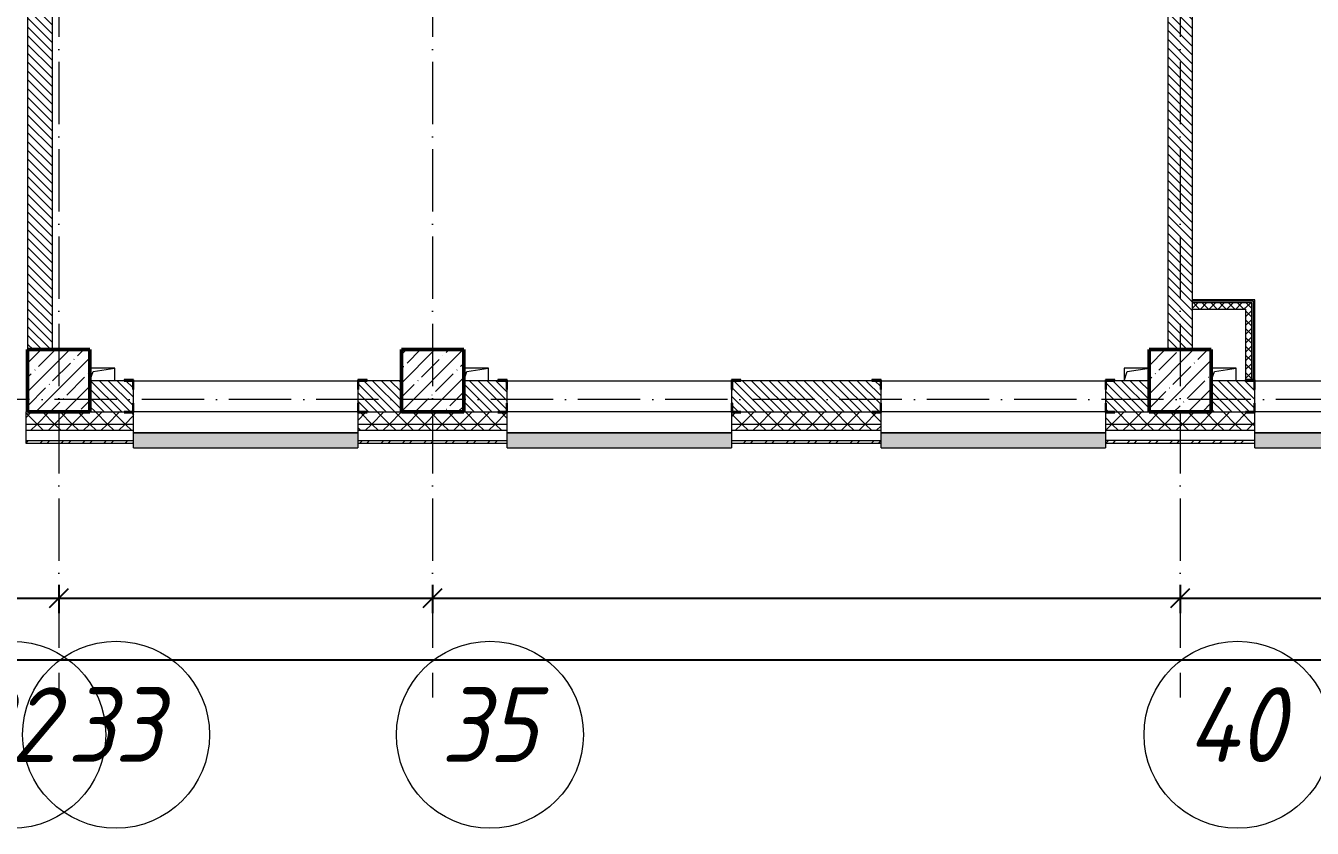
# Model space of a CAD drawing. Header units: millimetres. Extents: x -401725 to 250493, y 305116 to 802890.
# Drawn here: x -131280 to -120955, y 510858 to 517294 of the extents above; entities that cross this region are included whole.
import ezdxf

# ---------------------------------------------------------------- set-up
doc = ezdxf.new("R2010")
doc.units = ezdxf.units.MM
doc.linetypes.add('50_200_ШТРИХ_1Т_ш5_п1_п1_', pattern=[700, 500, -100, 0, -100])
for name, color, linetype, lineweight in [('A-____-____-DIMS', 7, 'Continuous', 9), ('A-GENM-____-MCUT', 7, 'Continuous', 25), ('A-GENM-____-OTLN', 7, 'Continuous', 9), ('A-GENM-____-OTLN-1', 7, 'Continuous', 25), ('A-GLAZ-____-OTLN', 7, 'Continuous', 9), ('A-WALL-____-MCUT', 7, 'Continuous', 13), ('A-WALL-____-MCUT-1', 7, 'Continuous', 9), ('A-WALL-____-OTLN', 7, 'Continuous', 9), ('A-WALL-____-PATT-1', 7, 'Continuous', 9), ('A-WALL-FNSH-MCUT-1', 7, 'Continuous', 9), ('S-COLS-____-MCUT', 7, 'Continuous', 50), ('S-COLS-____-OTLN', 7, 'Continuous', 9), ('S-GRID-____-IDEN', 7, 'Continuous', 9), ('S-GRID-____-OTLN-1', 7, '50_200_ШТРИХ_1Т_ш5_п1_п1_', 9)]:
    doc.layers.add(name, color=color, linetype=linetype, lineweight=lineweight)
doc.layers.add('A-GLAZ-____-OTLN-1', color=7, linetype='Continuous', lineweight=9, true_color=0xc0c0c0)
doc.layers.add('A-WALL-____-PATT-3', color=9, linetype='Continuous', lineweight=9, true_color=0x808080)
doc.styles.add('ISOCPEUR_I', font='isocpeui.ttf', dxfattribs={"width": 0.9, "height": 2.5})
doc.styles.add('ISOCPEUR_I_9', font='isocpeui.ttf', dxfattribs={"width": 0.9, "height": 250})
doc.dimstyles.new('ISO-2_5_0_9К_БОЛЬШОЙ_ОСИ', dxfattribs={"dimscale": 304.8, "dimtxt": 248.995294, "dimasz": 0.492126, "dimexe": 0.393701, "dimexo": 0, "dimgap": 0, "dimtad": 1, "dimdec": 0, "dimzin": 0, "dimdsep": 46, "dimtxsty": 'ISOCPEUR_I', "dimblk1": 'OBLIQUE', "dimblk2": 'OBLIQUE', "dimsah": 1, "dimcen": 0.09, "dimdle": 0.393701, "dimazin": 0, "dimtfac": 1, "dimtdec": 4, "dimtix": 1, "dimtmove": 0, "dimatfit": 3, "dimfxl": 1, "dimtvp": 1, "dimtolj": 1, "dimtzin": 0, "dimarcsym": 2})
pattern_1 = [(135, (-176515.067, 459015.94), (-35.35534, -35.35534), [])]
pattern_2 = [(45, (-176515.067, 459015.94), (-35.35534, 35.35534), []), (135, (-176515.067, 459015.94), (-35.35534, -35.35534), [])]
pattern_3 = [(45, (-176515.07, 459015.94), (-70.71068, 70.71068), []), (135, (-176515.07, 459015.94), (-70.71068, -70.71068), [])]

# ---------------------------------------------------------------- blocks, each defined once
blk = doc.blocks.new('BSC_Колонна _Прямоугольная - 500х500-V22-АР1_План отверстий 1 этажа в осях 1-64_Ю-ЯЯ')
at = {"layer": 'S-COLS-____-OTLN'}
h = blk.add_hatch(dxfattribs=at)
h.set_pattern_fill('FP_28', color=256, style=0, pattern_type=2)
h.set_pattern_definition([(45, (-54500, -55431.04), (-114.04925, 114.04925), []), (45, (-54385.95, -55431.04), (-114.04925, 114.04925), [201.613, -40.323, 3.353, -36.97])])
h.paths.add_polyline_path([(-250, -250), (250, -250), (250, 250), (-250, 250), (-250, -225)], flags=0)
at = {"layer": 'S-COLS-____-MCUT'}
for p, q in [((250, 250), (-250, 250)), ((-250, 250), (-250, -250)), ((250, -250), (250, 250)), ((-250, -250), (250, -250))]:
    blk.add_line(p, q, dxfattribs=at)
blk = doc.blocks.new('BSC_Колонна _Прямоугольная - 500х500-V50-АР1_План отверстий 1 этажа в осях 1-64_Ю-ЯЯ')
at = {"layer": 'S-COLS-____-OTLN'}
h = blk.add_hatch(dxfattribs=at)
h.set_pattern_fill('FP_57', color=256, style=0, pattern_type=2)
h.set_pattern_definition([(45, (-48500, -55431.04), (-114.04925, 114.04925), []), (45, (-48385.95, -55431.04), (-114.04925, 114.04925), [201.613, -40.323, 3.353, -36.97])])
h.paths.add_polyline_path([(-250, -250), (250, -250), (250, 250), (-250, 250), (-250, 178)], flags=0)
at = {"layer": 'S-COLS-____-MCUT'}
for p, q in [((250, 250), (-250, 250)), ((-250, 250), (-250, -250)), ((250, -250), (250, 250)), ((-250, -250), (250, -250))]:
    blk.add_line(p, q, dxfattribs=at)
blk = doc.blocks.new('BSC_Колонна _Прямоугольная - 500х500-V80-АР1_План отверстий 1 этажа в осях 1-64_Ю-ЯЯ')
at = {"layer": 'S-COLS-____-OTLN'}
h = blk.add_hatch(dxfattribs=at)
h.set_pattern_fill('FP_89', color=256, style=0, pattern_type=2)
h.set_pattern_definition([(45, (-45500, -55431.04), (-114.04925, 114.04925), []), (45, (-45385.95, -55431.04), (-114.04925, 114.04925), [201.613, -40.323, 3.353, -36.97])])
h.paths.add_polyline_path([(-250, -250), (250, -250), (250, 250), (-250, 250), (-250, 178)], flags=0)
at = {"layer": 'S-COLS-____-MCUT'}
for p, q in [((250, 250), (-250, 250)), ((-250, 250), (-250, -250)), ((250, -250), (250, 250)), ((-250, -250), (250, -250))]:
    blk.add_line(p, q, dxfattribs=at)
blk = doc.blocks.new('Фахверк_СКБ_Уголок - 250_2700-27497298-АР1_План отверстий 1 этажа в осях 1-64_Ю-ЯЯ')
at = {"layer": 'A-GENM-____-MCUT'}
for p, q in [((200, 181), (125, 181)), ((125, 181), (125, 106)), ((125, 106), (131, 106)), ((131, 106), (131, 175)), ((131, 175), (200, 175)), ((200, 175), (200, 181)), ((131, -6), (125, -6)), ((125, -6), (125, -81)), ((125, -81), (200, -81)), ((131, -75), (131, -6)), ((200, -75), (131, -75)), ((200, -81), (200, -75))]:
    blk.add_line(p, q, dxfattribs=at)
blk = doc.blocks.new('AR_Отверстие прямоугольное _в плите_ - AR_Отверстие прямоугольное _в плите_-V206-АР1_План отверстий 1 этажа в осях 1-64_Ю-ЯЯ')
at = {"layer": 'A-GENM-____-OTLN'}
for p, q in [((100, 50), (-100, 50)), ((-100, -50), (-75, 25)), ((-75, 25), (100, 50)), ((100, -50), (100, 50))]:
    blk.add_line(p, q, dxfattribs=at)
blk = doc.blocks.new('AR_Отверстие прямоугольное _в плите_ - AR_Отверстие прямоугольное _в плите_-V228-АР1_План отверстий 1 этажа в осях 1-64_Ю-ЯЯ')
at = {"layer": 'A-GENM-____-OTLN'}
for p, q in [((100, 50), (-100, 50)), ((-100, 50), (-100, -50)), ((-100, -50), (-75, 25)), ((-75, 25), (100, 50))]:
    blk.add_line(p, q, dxfattribs=at)
blk = doc.blocks.new('Отлив_СКБ - Отлив витража_120_НВФ-31885687-АР1_План отверстий 1 этажа в осях 1-64_Ю-ЯЯ')
at = {"layer": 'A-GLAZ-____-OTLN-1'}
for points in [[(0, -2), (1800, -2), (1800, 0), (0, 0)], [(877, -120), (1800, -120), (1800, -2), (0, -2), (0, -120)]]:
    blk.add_hatch(color=256, dxfattribs=at).paths.add_polyline_path(points, flags=0)
at = {"layer": 'A-GLAZ-____-OTLN'}
for p, q in [((0, 0), (1800, 0)), ((1800, -2), (0, -2)), ((0, -120), (0, -83)), ((1800, -83), (1800, -120)), ((0, -120), (1800, -120))]:
    blk.add_line(p, q, dxfattribs=at)
blk = doc.blocks.new('Ось сетки - Круг_Ø6_00__ISO-2_5_0_9K_-25732049-АР1_План отверстий 1 этажа в осях 1-64_Ю-ЯЯ')
at = {"layer": 'S-GRID-____-IDEN'}
blk.add_circle((0, 0), 3, dxfattribs=at)
blk = doc.blocks.new('_Oblique')
at = {"color": 0, "linetype": 'ByBlock', "lineweight": -2}
blk.add_line((-0.5, -0.5), (0.5, 0.5), dxfattribs=at)
blk = doc.blocks.new('*D13554')
at = {"layer": 'A-____-____-DIMS', "color": 0, "lineweight": -2, "transparency": 16777216}
for p, q in [((-131565, 512810), (-131565, 512584)), ((-131015, 512810), (-131015, 512584)), ((-131685, 512704), (-130895, 512704))]:
    blk.add_line(p, q, dxfattribs=at)
at = {"layer": 'Defpoints', "color": 0, "transparency": 16777216}
for p in [(-131565, 512810), (-131015, 512810), (-131015, 512704)]:
    blk.add_point(p, dxfattribs=at)
at = {"layer": 'A-____-____-DIMS', "color": 0, "lineweight": -2, "transparency": 16777216, "xscale": 150, "yscale": 150, "zscale": 150, "rotation": 180}
blk.add_blockref('_Oblique', (-131565, 512704), dxfattribs=at)
at = {"layer": 'A-____-____-DIMS', "color": 0, "lineweight": -2, "transparency": 16777216, "xscale": 150, "yscale": 150, "zscale": 150}
blk.add_blockref('_Oblique', (-131015, 512704), dxfattribs=at)
at = {"layer": 'A-____-____-DIMS', "color": 0, "transparency": 16777216, "insert": (-131290, 512706), "char_height": 2.5, "width": 568.86, "attachment_point": 5, "style": 'ISOCPEUR_I'}
blk.add_mtext('\\A1;550', dxfattribs=at)
blk = doc.blocks.new('*D13555')
at = {"layer": 'A-____-____-DIMS', "color": 0, "lineweight": -2, "transparency": 16777216}
for p, q in [((-131015, 512810), (-131015, 512584)), ((-128015, 512810), (-128015, 512584)), ((-131135, 512704), (-127895, 512704))]:
    blk.add_line(p, q, dxfattribs=at)
at = {"layer": 'Defpoints', "color": 0, "transparency": 16777216}
for p in [(-131015, 512810), (-128015, 512810), (-128015, 512704)]:
    blk.add_point(p, dxfattribs=at)
at = {"layer": 'A-____-____-DIMS', "color": 0, "lineweight": -2, "transparency": 16777216, "xscale": 150, "yscale": 150, "zscale": 150, "rotation": 180}
blk.add_blockref('_Oblique', (-131015, 512704), dxfattribs=at)
at = {"layer": 'A-____-____-DIMS', "color": 0, "lineweight": -2, "transparency": 16777216, "xscale": 150, "yscale": 150, "zscale": 150}
blk.add_blockref('_Oblique', (-128015, 512704), dxfattribs=at)
at = {"layer": 'A-____-____-DIMS', "color": 0, "transparency": 16777216, "insert": (-129515, 512706), "char_height": 2.5, "width": 758.48, "attachment_point": 5, "style": 'ISOCPEUR_I'}
blk.add_mtext('\\A1;3000', dxfattribs=at)
blk = doc.blocks.new('*D13556')
at = {"layer": 'A-____-____-DIMS', "color": 0, "lineweight": -2, "transparency": 16777216}
for p, q in [((-128015, 512810), (-128015, 512584)), ((-122015, 512810), (-122015, 512584)), ((-128135, 512704), (-121895, 512704))]:
    blk.add_line(p, q, dxfattribs=at)
at = {"layer": 'Defpoints', "color": 0, "transparency": 16777216}
for p in [(-128015, 512810), (-122015, 512810), (-122015, 512704)]:
    blk.add_point(p, dxfattribs=at)
at = {"layer": 'A-____-____-DIMS', "color": 0, "lineweight": -2, "transparency": 16777216, "xscale": 150, "yscale": 150, "zscale": 150, "rotation": 180}
blk.add_blockref('_Oblique', (-128015, 512704), dxfattribs=at)
at = {"layer": 'A-____-____-DIMS', "color": 0, "lineweight": -2, "transparency": 16777216, "xscale": 150, "yscale": 150, "zscale": 150}
blk.add_blockref('_Oblique', (-122015, 512704), dxfattribs=at)
at = {"layer": 'A-____-____-DIMS', "color": 0, "transparency": 16777216, "insert": (-125015, 512706), "char_height": 2.5, "width": 758.48, "attachment_point": 5, "style": 'ISOCPEUR_I'}
blk.add_mtext('\\A1;6000', dxfattribs=at)
blk = doc.blocks.new('*D13557')
at = {"layer": 'A-____-____-DIMS', "color": 0, "lineweight": -2, "transparency": 16777216}
for p, q in [((-122015, 512810), (-122015, 512584)), ((-119515, 512810), (-119515, 512584)), ((-122135, 512704), (-119395, 512704))]:
    blk.add_line(p, q, dxfattribs=at)
at = {"layer": 'Defpoints', "color": 0, "transparency": 16777216}
for p in [(-122015, 512810), (-119515, 512810), (-119515, 512704)]:
    blk.add_point(p, dxfattribs=at)
at = {"layer": 'A-____-____-DIMS', "color": 0, "lineweight": -2, "transparency": 16777216, "xscale": 150, "yscale": 150, "zscale": 150, "rotation": 180}
blk.add_blockref('_Oblique', (-122015, 512704), dxfattribs=at)
at = {"layer": 'A-____-____-DIMS', "color": 0, "lineweight": -2, "transparency": 16777216, "xscale": 150, "yscale": 150, "zscale": 150}
blk.add_blockref('_Oblique', (-119515, 512704), dxfattribs=at)
at = {"layer": 'A-____-____-DIMS', "color": 0, "transparency": 16777216, "insert": (-120765, 512706), "char_height": 2.5, "width": 758.48, "attachment_point": 5, "style": 'ISOCPEUR_I'}
blk.add_mtext('\\A1;2500', dxfattribs=at)
blk = doc.blocks.new('*D13541')
at = {"layer": 'A-____-____-DIMS', "color": 0, "lineweight": -2, "transparency": 16777216}
for p, q in [((-178865, 512314), (-178865, 512088)), ((-105465, 512314), (-105465, 512088)), ((-178985, 512208), (-105345, 512208))]:
    blk.add_line(p, q, dxfattribs=at)
at = {"layer": 'Defpoints', "color": 0, "transparency": 16777216}
for p in [(-178865, 512314), (-105465, 512314), (-105465, 512208)]:
    blk.add_point(p, dxfattribs=at)
at = {"layer": 'A-____-____-DIMS', "color": 0, "lineweight": -2, "transparency": 16777216, "xscale": 150, "yscale": 150, "zscale": 150, "rotation": 180}
blk.add_blockref('_Oblique', (-178865, 512208), dxfattribs=at)
at = {"layer": 'A-____-____-DIMS', "color": 0, "lineweight": -2, "transparency": 16777216, "xscale": 150, "yscale": 150, "zscale": 150}
blk.add_blockref('_Oblique', (-105465, 512208), dxfattribs=at)
at = {"layer": 'A-____-____-DIMS', "color": 0, "transparency": 16777216, "insert": (-142165, 512209), "char_height": 2.5, "width": 971.08, "attachment_point": 5, "style": 'ISOCPEUR_I'}
blk.add_mtext('\\A1;73400', dxfattribs=at)

msp = doc.modelspace()

# ---------------------------------------------------------------- hatches: boundary and pattern name
at = {"layer": 'A-WALL-____-PATT-1'}
h = msp.add_hatch(dxfattribs=at)
h.set_pattern_fill('FP_6', color=256, style=0, pattern_type=2)
h.set_pattern_definition(pattern_1)
h.paths.add_polyline_path([(-131265.0675, 514696.983), (-131065.0675, 514696.983), (-131065.0675, 518196.983), (-131134.0675, 518196.983), (-131134.0675, 518202.983), (-131065.0675, 518202.983), (-131065.0675, 521696.983), (-131265.0675, 521696.983), (-131265.0675, 518202.983), (-131196.0675, 518202.983), (-131196.0675, 518196.983), (-131265.0675, 518196.983), (-131265.0675, 516239.7989)], flags=0)
h = msp.add_hatch(dxfattribs=at)
h.set_pattern_fill('FP_6', color=256, style=0, pattern_type=2)
h.set_pattern_definition(pattern_1)
h.paths.add_polyline_path([(-122115.0675, 514696.983), (-121915.0675, 514696.983), (-121915.0675, 518196.983), (-121984.0675, 518196.983), (-121984.0675, 518202.983), (-121915.0675, 518202.983), (-121915.0675, 521696.983), (-122115.0675, 521696.983), (-122115.0675, 518202.983), (-122046.0675, 518202.983), (-122046.0675, 518196.983), (-122115.0675, 518196.983), (-122115.0675, 516239.7989)], flags=0)
h = msp.add_hatch(dxfattribs=at)
h.set_pattern_fill('FP_6', color=256, style=0, pattern_type=2)
h.set_pattern_definition(pattern_1)
h.paths.add_polyline_path([(-128609.0675, 514196.983), (-128265.0675, 514196.983), (-128265.0675, 514446.983), (-128609.0675, 514446.983), (-128609.0675, 514377.983), (-128615.0675, 514377.983), (-128615.0675, 514265.983), (-128609.0675, 514265.983)], flags=0)
h.paths.add_polyline_path([(-130490.0675, 514196.983), (-130421.0675, 514196.983), (-130421.0675, 514265.983), (-130415.0675, 514265.983), (-130415.0675, 514377.983), (-130421.0675, 514377.983), (-130421.0675, 514446.983), (-130765.0675, 514446.983), (-130765.0675, 514196.983), (-130575.4589, 514196.983)], flags=0)
h = msp.add_hatch(dxfattribs=at)
h.set_pattern_fill('FP_6', color=256, style=0, pattern_type=2)
h.set_pattern_definition(pattern_1)
h.paths.add_polyline_path([(-124490.0675, 514196.983), (-124421.0675, 514196.983), (-124421.0675, 514265.983), (-124415.0675, 514265.983), (-124415.0675, 514377.983), (-124421.0675, 514377.983), (-124421.0675, 514446.983), (-125609.0675, 514446.983), (-125609.0675, 514377.983), (-125615.0675, 514377.983), (-125615.0675, 514265.983), (-125609.0675, 514265.983), (-125609.0675, 514196.983), (-125272.9568, 514196.983)], flags=0)
h.paths.add_polyline_path([(-122540.0675, 514196.983), (-122265.0675, 514196.983), (-122265.0675, 514446.983), (-122609.0675, 514446.983), (-122609.0675, 514377.983), (-122615.0675, 514377.983), (-122615.0675, 514265.983), (-122609.0675, 514265.983), (-122609.0675, 514196.983)], flags=0)
h.paths.add_polyline_path([(-127421.0675, 514196.983), (-127421.0675, 514265.983), (-127415.0675, 514265.983), (-127415.0675, 514377.983), (-127421.0675, 514377.983), (-127421.0675, 514446.983), (-127765.0675, 514446.983), (-127765.0675, 514196.983), (-127490.0675, 514196.983)], flags=0)
h = msp.add_hatch(dxfattribs=at)
h.set_pattern_fill('FP_6', color=256, style=0, pattern_type=2)
h.set_pattern_definition(pattern_1)
h.paths.add_polyline_path([(-121421.0675, 514196.983), (-121421.0675, 514265.983), (-121415.0675, 514265.983), (-121415.0675, 514377.983), (-121421.0675, 514377.983), (-121421.0675, 514446.983), (-121765.0675, 514446.983), (-121765.0675, 514196.983), (-121490.0675, 514196.983)], flags=0)
h.paths.add_polyline_path([(-119265.0675, 514196.983), (-119265.0675, 514446.983), (-119609.0675, 514446.983), (-119609.0675, 514377.983), (-119615.0675, 514377.983), (-119615.0675, 514265.983), (-119609.0675, 514265.983), (-119609.0675, 514196.983), (-119540.0675, 514196.983)], flags=0)
h = msp.add_hatch(dxfattribs=at)
h.set_pattern_fill('FP_1', color=256, style=0, pattern_type=2)
h.set_pattern_definition(pattern_3)
h.paths.add_polyline_path([(-116615.0675, 514096.983), (-116015.0675, 514096.983), (-116015.0675, 514196.983), (-116540.0675, 514196.983), (-116540.0675, 514190.983), (-116615.0675, 514190.983)], flags=0)
h.paths.add_polyline_path([(-118415.0675, 514096.983), (-118415.0675, 514190.983), (-118490.0675, 514190.983), (-118490.0675, 514196.983), (-119540.0675, 514196.983), (-119540.0675, 514190.983), (-119615.0675, 514190.983), (-119615.0675, 514096.983), (-119086.7045, 514096.983)], flags=0)
h.paths.add_polyline_path([(-121415.0675, 514096.983), (-121415.0675, 514190.983), (-121490.0675, 514190.983), (-121490.0675, 514196.983), (-122540.0675, 514196.983), (-122540.0675, 514190.983), (-122615.0675, 514190.983), (-122615.0675, 514096.983), (-121737.9555, 514096.983)], flags=0)
h.paths.add_polyline_path([(-124415.0675, 514096.983), (-124415.0675, 514190.983), (-124490.0675, 514190.983), (-124490.0675, 514196.983), (-125540.0675, 514196.983), (-125540.0675, 514190.983), (-125615.0675, 514190.983), (-125615.0675, 514096.983), (-124421.0675, 514096.983)], flags=0)
h.paths.add_polyline_path([(-127415.0675, 514096.983), (-127415.0675, 514190.983), (-127490.0675, 514190.983), (-127490.0675, 514196.983), (-128540.0675, 514196.983), (-128540.0675, 514190.983), (-128615.0675, 514190.983), (-128615.0675, 514096.983), (-127490.0675, 514096.983)], flags=0)
h.paths.add_polyline_path([(-130575.4589, 514096.983), (-130415.0675, 514096.983), (-130415.0675, 514190.983), (-130490.0675, 514190.983), (-130490.0675, 514196.983), (-131280.0675, 514196.983), (-131280.0675, 514096.983), (-130765.0675, 514096.983)], flags=0)
h = msp.add_hatch(dxfattribs=at)
h.set_pattern_fill('FP_1', color=256, style=0, pattern_type=2)
h.set_pattern_definition(pattern_3)
h.paths.add_polyline_path([(-116435.4535, 514046.983), (-116015.0675, 514046.983), (-116015.0675, 514096.983), (-116615.0675, 514096.983), (-116615.0675, 514046.983)], flags=0)
h.paths.add_polyline_path([(-118415.0675, 514046.983), (-118415.0675, 514096.983), (-119615.0675, 514096.983), (-119615.0675, 514046.983), (-119086.7045, 514046.983)], flags=0)
h.paths.add_polyline_path([(-121415.0675, 514046.983), (-121415.0675, 514096.983), (-122615.0675, 514096.983), (-122615.0675, 514046.983), (-121737.9555, 514046.983)], flags=0)
h.paths.add_polyline_path([(-127415.0675, 514046.983), (-127415.0675, 514096.983), (-128615.0675, 514096.983), (-128615.0675, 514046.983), (-127924.2078, 514046.983)], flags=0)
h.paths.add_polyline_path([(-125272.9568, 514046.983), (-124415.0675, 514046.983), (-124415.0675, 514096.983), (-125615.0675, 514096.983), (-125615.0675, 514046.983)], flags=0)
h.paths.add_polyline_path([(-130575.4589, 514046.983), (-130415.0675, 514046.983), (-130415.0675, 514096.983), (-131280.0675, 514096.983), (-131280.0675, 514046.983)], flags=0)
h = msp.add_hatch(dxfattribs=at)
h.set_pattern_fill('FP_3', color=256, style=0, pattern_type=2)
h.set_pattern_definition([(45, (-176515.07, 459015.94), (-85.53659, 85.53659), []), (45, (-176458.04, 459015.94), (-85.53659, 85.53659), [])])
h.paths.add_polyline_path([(-115895.0675, 513946.983), (-115895.0675, 513966.983), (-116615.0675, 513966.983), (-116615.0675, 513946.983), (-116435.4535, 513946.983)], flags=0)
h.paths.add_polyline_path([(-119086.7045, 513946.983), (-118415.0675, 513946.983), (-118415.0675, 513966.983), (-119615.0675, 513966.983), (-119615.0675, 513946.983)], flags=0)
h.paths.add_polyline_path([(-122615.0675, 513946.983), (-121415.0675, 513946.983), (-121415.0675, 513966.983), (-122615.0675, 513966.983)], flags=0)
h.paths.add_polyline_path([(-124415.0675, 513946.983), (-124415.0675, 513966.983), (-125615.0675, 513966.983), (-125615.0675, 513946.983), (-125272.9568, 513946.983)], flags=0)
h.paths.add_polyline_path([(-127924.2078, 513946.983), (-127415.0675, 513946.983), (-127415.0675, 513966.983), (-128615.0675, 513966.983), (-128615.0675, 513946.983)], flags=0)
h.paths.add_polyline_path([(-130415.0675, 513946.983), (-130415.0675, 513966.983), (-131280.0675, 513966.983), (-131280.0675, 513946.983), (-130575.4589, 513946.983)], flags=0)
at = {"layer": 'A-WALL-____-PATT-3'}
h = msp.add_hatch(dxfattribs=at)
h.set_pattern_fill('FP_7', color=256, style=0, pattern_type=2)
h.set_pattern_definition(pattern_2)
h.paths.add_polyline_path([(-121440.5892, 514452.983), (-121440.0675, 514452.983), (-121440.0675, 515071.983), (-121490.0675, 515071.983), (-121490.0675, 514452.983)], flags=0)
h.paths.add_polyline_path([(-121490.0675, 517771.983), (-121440.0675, 517771.983), (-121440.0675, 518621.983), (-121490.0675, 518621.983), (-121490.0675, 517821.983)], flags=0)
h.paths.add_polyline_path([(-121440.0675, 521321.983), (-121440.0675, 522121.983), (-121490.0675, 522121.983), (-121490.0675, 521321.983)], flags=0)
h = msp.add_hatch(dxfattribs=at)
h.set_pattern_fill('FP_7', color=256, style=0, pattern_type=2)
h.set_pattern_definition(pattern_2)
h.paths.add_polyline_path([(-121490.0675, 515021.983), (-121490.0675, 515071.983), (-121915.0675, 515071.983), (-121915.0675, 515021.983), (-121737.9555, 515021.983)], flags=0)

# ---------------------------------------------------------------- linework, layer by layer
at = {"layer": 'A-WALL-____-MCUT'}
for p, q in [((-131265.0675, 518196.983), (-131265.0675, 514696.983)), ((-131065.0675, 514696.983), (-131065.0675, 518196.983)), ((-122115.0675, 518196.983), (-122115.0675, 514696.983)), ((-121915.0675, 514696.983), (-121915.0675, 518196.983)), ((-121440.0675, 515071.983), (-121915.0675, 515071.983)), ((-121915.0675, 515021.983), (-121490.0675, 515021.983)), ((-121490.0675, 515021.983), (-121490.0675, 514452.983)), ((-121440.0675, 514452.983), (-121440.0675, 515071.983)), ((-130490.0675, 514446.983), (-130765.0675, 514446.983)), ((-128265.0675, 514446.983), (-128540.0675, 514446.983)), ((-127490.0675, 514446.983), (-127765.0675, 514446.983)), ((-124490.0675, 514446.983), (-125540.0675, 514446.983)), ((-122265.0675, 514446.983), (-122540.0675, 514446.983)), ((-121490.0675, 514446.983), (-121765.0675, 514446.983)), ((-130415.0675, 514265.983), (-130415.0675, 514377.983)), ((-128615.0675, 514377.983), (-128615.0675, 514265.983)), ((-127415.0675, 514265.983), (-127415.0675, 514377.983)), ((-125615.0675, 514377.983), (-125615.0675, 514265.983)), ((-124415.0675, 514265.983), (-124415.0675, 514377.983)), ((-122615.0675, 514377.983), (-122615.0675, 514265.983)), ((-121415.0675, 514265.983), (-121415.0675, 514377.983)), ((-131265.0675, 514196.983), (-131280.0675, 514196.983)), ((-131280.0675, 514196.983), (-131280.0675, 513966.983)), ((-130415.0675, 513966.983), (-130415.0675, 514190.983)), ((-128615.0675, 514190.983), (-128615.0675, 513966.983)), ((-127415.0675, 513966.983), (-127415.0675, 514190.983)), ((-125615.0675, 514190.983), (-125615.0675, 513966.983)), ((-124415.0675, 513966.983), (-124415.0675, 514190.983)), ((-122615.0675, 514190.983), (-122615.0675, 513966.983)), ((-121415.0675, 513966.983), (-121415.0675, 514190.983)), ((-131280.0675, 513966.983), (-130415.0675, 513966.983)), ((-130415.0675, 513966.983), (-130415.0675, 513966.983)), ((-128615.0675, 513966.983), (-127415.0675, 513966.983)), ((-125615.0675, 513966.983), (-124415.0675, 513966.983)), ((-121415.0675, 513966.983), (-122615.0675, 513966.983))]:
    msp.add_line(p, q, dxfattribs=at)
at = {"layer": 'A-WALL-____-MCUT-1'}
for p, q in [((-121427.5675, 515084.483), (-121915.0675, 515084.483)), ((-121427.5675, 514452.983), (-121427.5675, 515084.483)), ((-130765.0675, 514196.983), (-130490.0675, 514196.983)), ((-128540.0675, 514196.983), (-128265.0675, 514196.983)), ((-127765.0675, 514196.983), (-127490.0675, 514196.983)), ((-125540.0675, 514196.983), (-124490.0675, 514196.983)), ((-122540.0675, 514196.983), (-122265.0675, 514196.983)), ((-121765.0675, 514196.983), (-121490.0675, 514196.983)), ((-130415.0675, 514096.983), (-131280.0675, 514096.983)), ((-127415.0675, 514096.983), (-128615.0675, 514096.983)), ((-124415.0675, 514096.983), (-125615.0675, 514096.983)), ((-121415.0675, 514096.983), (-122615.0675, 514096.983)), ((-130415.0675, 514046.983), (-131280.0675, 514046.983)), ((-127415.0675, 514046.983), (-128615.0675, 514046.983)), ((-124415.0675, 514046.983), (-125615.0675, 514046.983)), ((-121415.0675, 514046.983), (-122615.0675, 514046.983))]:
    msp.add_line(p, q, dxfattribs=at)
at = {"layer": 'A-WALL-____-OTLN'}
for p, q in [((-130415.0675, 514446.983), (-128615.0675, 514446.983)), ((-127415.0675, 514446.983), (-125615.0675, 514446.983)), ((-124415.0675, 514446.983), (-122615.0675, 514446.983)), ((-121415.0675, 514446.983), (-119615.0675, 514446.983)), ((-128615.0675, 514196.983), (-130415.0675, 514196.983)), ((-125615.0675, 514196.983), (-127415.0675, 514196.983)), ((-122615.0675, 514196.983), (-124415.0675, 514196.983)), ((-119615.0675, 514196.983), (-121415.0675, 514196.983))]:
    msp.add_line(p, q, dxfattribs=at)
at = {"layer": 'A-WALL-FNSH-MCUT-1'}
for p, q in [((-121415.0675, 515096.983), (-121915.0675, 515096.983)), ((-121415.0675, 514452.983), (-121415.0675, 515096.983)), ((-131280.0675, 513966.983), (-131280.0675, 513946.983)), ((-131280.0675, 513946.983), (-130415.0675, 513946.983)), ((-130415.0675, 513946.983), (-130415.0675, 513966.983)), ((-128615.0675, 513966.983), (-128615.0675, 513946.983)), ((-128615.0675, 513946.983), (-127415.0675, 513946.983)), ((-127415.0675, 513946.983), (-127415.0675, 513966.983)), ((-125615.0675, 513966.983), (-125615.0675, 513946.983)), ((-125615.0675, 513946.983), (-124415.0675, 513946.983)), ((-124415.0675, 513946.983), (-124415.0675, 513966.983)), ((-122615.0675, 513966.983), (-122615.0675, 513946.983)), ((-122615.0675, 513946.983), (-121415.0675, 513946.983)), ((-121415.0675, 513946.983), (-121415.0675, 513966.983))]:
    msp.add_line(p, q, dxfattribs=at)
at = {"layer": 'S-GRID-____-OTLN-1'}
for p, q in [((-131015.0675, 549908.7924), (-131015.0675, 511907.5288)), ((-128015.0675, 549908.7924), (-128015.0675, 511907.5288)), ((-122015.0675, 549908.7924), (-122015.0675, 511907.5288)), ((-72440.6609, 514296.983), (-181183.8377, 514296.983))]:
    msp.add_line(p, q, dxfattribs=at)

# ---------------------------------------------------------------- block references
at = {"layer": 'A-GENM-____-OTLN'}
for name, p in [('AR_Отверстие прямоугольное _в плите_ - AR_Отверстие прямоугольное _в плите_-V206-АР1_План отверстий 1 этажа в осях 1-64_Ю-ЯЯ', (-130665.0675, 514496.983)), ('AR_Отверстие прямоугольное _в плите_ - AR_Отверстие прямоугольное _в плите_-V206-АР1_План отверстий 1 этажа в осях 1-64_Ю-ЯЯ', (-127665.0675, 514496.983)), ('AR_Отверстие прямоугольное _в плите_ - AR_Отверстие прямоугольное _в плите_-V228-АР1_План отверстий 1 этажа в осях 1-64_Ю-ЯЯ', (-122365.0675, 514496.983)), ('AR_Отверстие прямоугольное _в плите_ - AR_Отверстие прямоугольное _в плите_-V206-АР1_План отверстий 1 этажа в осях 1-64_Ю-ЯЯ', (-121665.0675, 514496.983))]:
    msp.add_blockref(name, p, dxfattribs=at)
at = {"layer": 'A-GENM-____-OTLN-1', "rotation": 180}
for p in [(-130290.0675, 514371.983), (-127290.0675, 514371.983), (-124290.0675, 514371.983), (-121290.0675, 514371.983)]:
    msp.add_blockref('Фахверк_СКБ_Уголок - 250_2700-27497298-АР1_План отверстий 1 этажа в осях 1-64_Ю-ЯЯ', p, dxfattribs=at)
at = {"layer": 'A-GENM-____-OTLN-1'}
for p in [(-128740.0675, 514271.983), (-125740.0675, 514271.983), (-122740.0675, 514271.983)]:
    msp.add_blockref('Фахверк_СКБ_Уголок - 250_2700-27497298-АР1_План отверстий 1 этажа в осях 1-64_Ю-ЯЯ', p, dxfattribs=at)
at = {"layer": 'A-GLAZ-____-OTLN'}
for p in [(-130415.0675, 514029.983), (-127415.0675, 514029.983), (-124415.0675, 514029.983), (-121415.0675, 514029.983)]:
    msp.add_blockref('Отлив_СКБ - Отлив витража_120_НВФ-31885687-АР1_План отверстий 1 этажа в осях 1-64_Ю-ЯЯ', p, dxfattribs=at)
at = {"layer": 'S-COLS-____-OTLN'}
for name, p in [('BSC_Колонна _Прямоугольная - 500х500-V80-АР1_План отверстий 1 этажа в осях 1-64_Ю-ЯЯ', (-131015.0675, 514446.983)), ('BSC_Колонна _Прямоугольная - 500х500-V50-АР1_План отверстий 1 этажа в осях 1-64_Ю-ЯЯ', (-128015.0675, 514446.983)), ('BSC_Колонна _Прямоугольная - 500х500-V22-АР1_План отверстий 1 этажа в осях 1-64_Ю-ЯЯ', (-122015.0675, 514446.983))]:
    msp.add_blockref(name, p, dxfattribs=at)
at = {"layer": 'S-GRID-____-IDEN', "xscale": 250, "yscale": 250, "zscale": 99.99999999999993, "rotation": 180}
for p in [(-131387.8139, 511607.5288), (-130554.8435, 511607.5288), (-127554.8435, 511607.5288), (-121554.8435, 511607.5288)]:
    msp.add_blockref('Ось сетки - Круг_Ø6_00__ISO-2_5_0_9K_-25732049-АР1_План отверстий 1 этажа в осях 1-64_Ю-ЯЯ', p, dxfattribs=at)

# ---------------------------------------------------------------- texts
at = {"layer": 'S-GRID-____-IDEN', "char_height": 600, "attachment_point": 1, "style": 'ISOCPEUR_I_9'}
for s, insert, width in [('32', (-131780.7444, 511988.7161), 404.0505), ('33', (-130947.774, 511988.7161), 404.0505), ('35', (-127947.774, 511988.7161), 404.0505), ('40', (-121956.774, 511988.7161), 425.696062)]:
    msp.add_mtext(s, dxfattribs=dict(at, insert=insert, width=width))

# ---------------------------------------------------------------- dimensions: what is measured, and where the dimension line sits
at = {"layer": 'A-____-____-DIMS'}
for base, p1, p2, override, picture, middle in [((-131015.0675, 512704.4081), (-131565.0675, 512810.4741), (-131015.0675, 512810.4741), {"dimpost": '<>', "dimfxl": 550}, '*D13554', (-131290.0675, 512705.6581)), ((-128015.0675, 512704.4081), (-131015.0675, 512810.4741), (-128015.0675, 512810.4741), {"dimpost": '<>', "dimfxl": 3000}, '*D13555', (-129515.0675, 512705.6581)), ((-122015.0675, 512704.4081), (-128015.0675, 512810.4741), (-122015.0675, 512810.4741), {"dimpost": '<>', "dimfxl": 6000}, '*D13556', (-125015.0675, 512705.6581)), ((-119515.0675, 512704.4081), (-122015.0675, 512810.4741), (-119515.0675, 512810.4741), {"dimpost": '<>', "dimfxl": 2500}, '*D13557', (-120765.0675, 512705.6581)), ((-105465.0675, 512207.6078), (-178865.0675, 512313.6738), (-105465.0675, 512313.6738), {"dimpost": '<>', "dimfxl": 73400}, '*D13541', (-142165.0675, 512208.8739))]:
    dim = msp.add_linear_dim(base=base, p1=p1, p2=p2, dimstyle='ISO-2_5_0_9К_БОЛЬШОЙ_ОСИ', override=override, dxfattribs=at)
    dim.commit()
    dim.dimension.update_dxf_attribs({"geometry": picture, "text_midpoint": middle})

doc.saveas('drawing.dxf')
